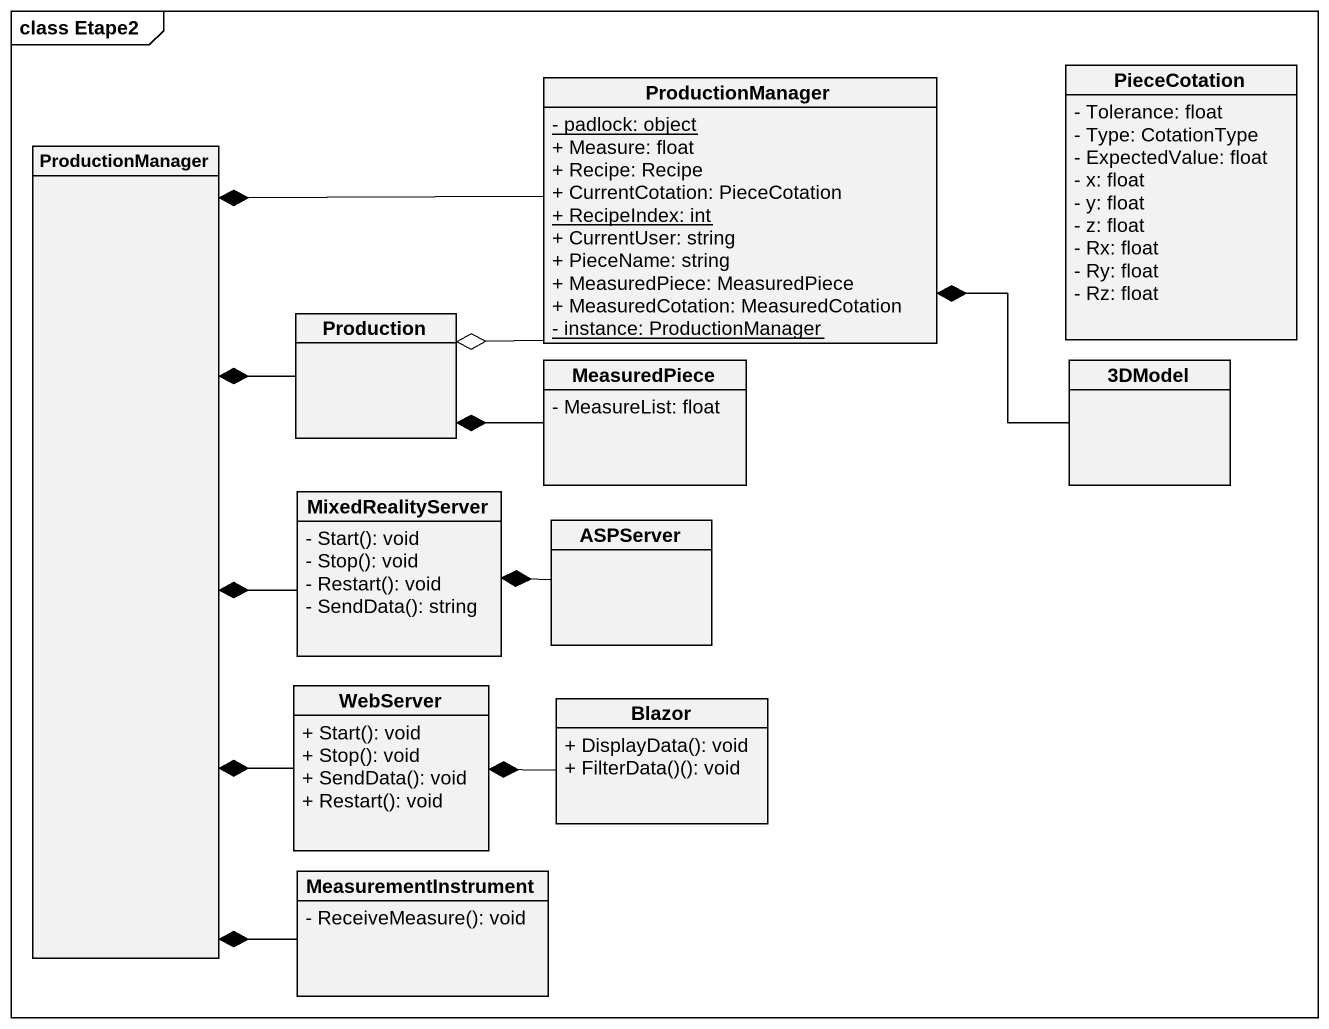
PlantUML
@startuml
mainframe class Etape2
hide circle
hide empty members
skinparam classAttributeIconSize 0
class ProductionManager {
  {static} - padlock: object
  + Measure: float
  + Recipe: Recipe
  + CurrentCotation: PieceCotation
  {static} + RecipeIndex: int
  + CurrentUser: string
  + PieceName: string
  + MeasuredPiece: MeasuredPiece
  + MeasuredCotation: MeasuredCotation
  {static} - instance: ProductionManager
}
class PieceCotation {
  - Tolerance: float
  - Type: CotationType
  - ExpectedValue: float
  - x: float
  - y: float
  - z: float
  - Rx: float
  - Ry: float
  - Rz: float
}
class "ProductionManager" as ProductionManager_2
class Production
class MeasuredPiece {
  - MeasureList: float
}
class "3DModel" as c3DModel
class MixedRealityServer {
  - Start(): void
  - Stop(): void
  - Restart(): void
  - SendData(): string
}
class ASPServer
class WebServer {
  + Start(): void
  + Stop(): void
  + SendData(): void
  + Restart(): void
}
class Blazor {
  + DisplayData(): void
  + FilterData()(): void
}
class MeasurementInstrument {
  - ReceiveMeasure(): void
}
ProductionManager -left-* ProductionManager_2
ProductionManager -left-o Production
Production --* ProductionManager_2
MeasuredPiece -left-* Production
c3DModel -left-* ProductionManager
MixedRealityServer -left-* ProductionManager_2
ASPServer -left-* MixedRealityServer
WebServer -up-* ProductionManager_2
Blazor -left-* WebServer
MeasurementInstrument -up-* ProductionManager_2
@enduml
